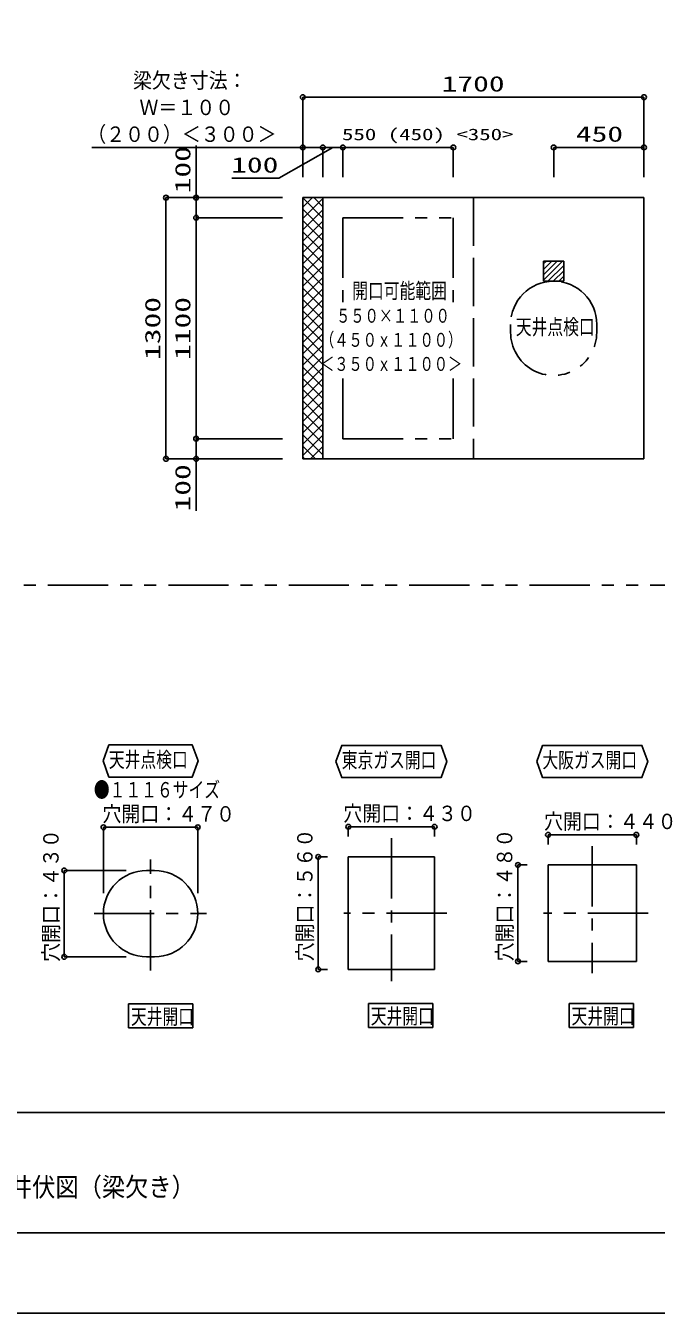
# Model space of a CAD drawing. Units: millimetres on the paper. Extents: x -305 to 305, y -152 to 152.
# Drawn here: x -165.2 to -86.6, y -148.5 to 11.7 of the extents above; entities that cross this region are included whole.
import ezdxf
from ezdxf.enums import TextEntityAlignment as Align

# ---------------------------------------------------------------- set-up
doc = ezdxf.new("R2010")
doc.units = ezdxf.units.MM
for name, pattern in [('DASHED', [7.5, 6, -1.5]), ('USER1', [12, 7.5, -1.5, 1.5, -1.5]), ('USER2', [15, 7.5, -1.5, 1.5, -1.5, 1.5, -1.5])]:
    doc.linetypes.add(name, pattern=pattern)
for name, color, linetype, lineweight in [('0-0_VIEW0004', 7, 'Continuous', 25), ('0-1_1図面枠', 7, 'Continuous', 15), ('0-2_図面枠', 3, 'Continuous', 25), ('0-3_0', 7, 'Continuous', 25), ('0-4_DEFPOINTS', 7, 'Continuous', 25)]:
    doc.layers.add(name, color=color, linetype=linetype, lineweight=lineweight)
doc.styles.add('ＭＳ ゴシック', font='')
doc.styles.add('ＭＳ Ｐゴシック', font='')
doc.styles.get('ＭＳ ゴシック').set_extended_font_data('MS Gothic')
doc.styles.get('ＭＳ Ｐゴシック').set_extended_font_data('MS PGothic')

# ---------------------------------------------------------------- blocks, each defined once
blk = doc.blocks.new('_ORIGIN')
at = {"layer": '0-3_0'}
blk.add_line((0, 0), (-1, 0), dxfattribs=at)
blk.add_circle((0, 0), 0.5, dxfattribs=at)

msp = doc.modelspace()

# ---------------------------------------------------------------- linework, layer by layer
at = {"layer": '0-0_VIEW0004'}
for p, q in [((-130.656, -7.115), (-130.656, 2.845)), ((-130.056, 2.845), (-88.756, 2.845)), ((-88.156, -7.115), (-88.156, 2.845)), ((-143.939, -9.655), (-143.939, -3.183)), ((-130.656, -3.405), (-156.93, -3.405)), ((-130.656, -7.115), (-130.656, -3.405)), ((-130.056, -3.405), (-128.756, -3.405)), ((-128.156, -7.115), (-128.156, -3.405)), ((-128.156, -7.115), (-128.156, -3.405)), ((-127.556, -3.405), (-126.256, -3.405)), ((-125.656, -7.115), (-125.656, -3.405)), ((-125.656, -7.115), (-125.656, -3.405)), ((-125.056, -3.405), (-112.506, -3.405)), ((-111.906, -7.115), (-111.906, -3.405)), ((-99.406, -7.115), (-99.406, -3.405)), ((-98.806, -3.405), (-88.756, -3.405)), ((-88.156, -7.115), (-88.156, -3.405)), ((-133.196, -9.655), (-147.689, -9.655)), ((-147.689, -10.255), (-147.689, -41.555)), ((-133.196, -9.655), (-143.939, -9.655)), ((-143.939, -10.255), (-143.939, -11.555)), ((-130.656, -42.155), (-130.656, -9.655)), ((-88.156, -9.655), (-130.656, -9.655)), ((-128.156, -42.155), (-128.156, -9.655)), ((-88.156, -42.155), (-88.156, -9.655)), ((-143.797, -12.155), (-143.939, -12.155)), ((-133.196, -12.155), (-143.939, -12.155)), ((-143.939, -12.755), (-143.939, -39.055)), ((-133.196, -39.655), (-143.94, -39.655)), ((-133.196, -39.655), (-143.939, -39.655)), ((-143.94, -40.255), (-143.94, -41.555)), ((-133.196, -42.155), (-147.689, -42.155)), ((-88.156, -42.155), (-130.656, -42.155)), ((-155.482, -96.226), (-155.482, -88.016)), ((-154.882, -88.016), (-144.332, -88.016)), ((-143.732, -96.226), (-143.732, -88.016)), ((-124.982, -89.164), (-124.982, -87.954)), ((-124.382, -87.954), (-114.832, -87.954)), ((-114.232, -89.164), (-114.232, -87.954)), ((-100.107, -90.164), (-100.107, -88.954)), ((-99.507, -88.954), (-89.707, -88.954)), ((-89.107, -90.164), (-89.107, -88.954)), ((-127.572, -91.704), (-128.73, -91.704)), ((-128.73, -92.304), (-128.73, -105.104)), ((-114.232, -91.704), (-124.982, -91.704)), ((-124.982, -91.704), (-124.982, -105.704)), ((-114.232, -91.704), (-114.232, -105.704)), ((-102.697, -92.704), (-103.855, -92.704)), ((-89.107, -92.704), (-100.107, -92.704)), ((-100.107, -92.704), (-100.107, -104.704)), ((-89.107, -92.704), (-89.107, -104.704)), ((-152.647, -93.391), (-160.356, -93.391)), ((-160.356, -103.541), (-160.356, -93.991)), ((-103.855, -93.304), (-103.855, -104.104)), ((-152.647, -104.141), (-160.356, -104.141)), ((-127.572, -105.704), (-128.73, -105.704)), ((-114.232, -105.704), (-124.982, -105.704)), ((-102.697, -104.704), (-103.855, -104.704)), ((-89.107, -104.704), (-100.107, -104.704)), ((-152.346, -112.997), (-152.346, -109.997)), ((-152.346, -109.997), (-144.346, -109.997)), ((-144.346, -112.997), (-144.346, -109.997)), ((-122.471, -112.935), (-122.471, -109.935)), ((-122.471, -109.935), (-114.471, -109.935)), ((-114.471, -112.935), (-114.471, -109.935)), ((-97.471, -112.935), (-97.471, -109.935)), ((-97.471, -109.935), (-89.471, -109.935)), ((-89.471, -112.935), (-89.471, -109.935)), ((-152.346, -112.997), (-144.346, -112.997)), ((-122.471, -112.935), (-114.471, -112.935)), ((-97.471, -112.935), (-89.471, -112.935))]:
    msp.add_line(p, q, dxfattribs=at)
at = {"layer": '0-0_VIEW0004', "linetype": 'DASHED'}
msp.add_line((-109.406, -9.655), (-109.406, -42.155), dxfattribs=at)
at = {"layer": '0-0_VIEW0004', "linetype": 'USER2'}
for p, q in [((-125.656, -12.155), (-125.656, -22.655)), ((-125.656, -12.155), (-111.906, -12.155)), ((-111.906, -12.155), (-111.906, -22.655)), ((-104.769, -25.423), (-104.769, -26.423)), ((-94.044, -25.423), (-94.044, -26.423)), ((-125.656, -32.155), (-125.656, -39.655)), ((-111.906, -32.155), (-111.906, -39.655)), ((-125.656, -39.655), (-111.906, -39.655))]:
    msp.add_line(p, q, dxfattribs=at)
at = {"layer": '0-0_VIEW0004', "color": 40}
for p, q in [((-100.656, -20.067), (-100.656, -17.567)), ((-100.656, -17.567), (-98.156, -17.567)), ((-98.156, -20.067), (-98.156, -17.567)), ((-100.656, -20.067), (-98.156, -20.067))]:
    msp.add_line(p, q, dxfattribs=at)
at = {"layer": '0-0_VIEW0004', "color": 160, "linetype": 'USER2'}
msp.add_line((100.103, -57.875), (-268.854, -57.875), dxfattribs=at)
at = {"layer": '0-0_VIEW0004', "linetype": 'USER1'}
for p, q in [((-119.607, -89.379), (-119.607, -107.186)), ((-94.607, -90.379), (-94.607, -106.186)), ((-149.607, -105.823), (-149.607, -92.026)), ((-156.655, -98.766), (-142.658, -98.766)), ((-112.724, -98.704), (-125.539, -98.704)), ((-87.64, -98.704), (-100.664, -98.704))]:
    msp.add_line(p, q, dxfattribs=at)
at = {"layer": '0-0_VIEW0004', "color": 6}
for p, q in [((-149.107, -93.391), (-150.107, -93.391)), ((-149.107, -104.141), (-150.107, -104.141))]:
    msp.add_line(p, q, dxfattribs=at)
at = {"layer": '0-0_VIEW0004'}
for points in [[(-139.507, -7.25), (-133.635, -7.25), (-126.906, -3.405)], [(-133.196, -42.155), (-143.94, -42.155), (-143.94, -48.646)]]:
    msp.add_lwpolyline(points, dxfattribs=at)
for points in [[(-155.521, -79.763), (-154.793, -81.763), (-144.421, -81.763), (-143.693, -79.763), (-144.421, -77.763), (-154.793, -77.763)], [(-126.521, -79.823), (-125.793, -81.823), (-113.421, -81.823), (-112.693, -79.823), (-113.421, -77.823), (-125.793, -77.823)], [(-101.521, -79.823), (-100.793, -81.823), (-88.421, -81.823), (-87.693, -79.823), (-88.421, -77.823), (-100.793, -77.823)]]:
    msp.add_lwpolyline(points, close=True, dxfattribs=at)
at = {"layer": '0-0_VIEW0004', "linetype": 'USER2'}
for centre, start, end in [((-99.406, -25.423), 89.99998, 179.99996), ((-99.406, -25.423), 0.00002, 89.99998), ((-99.406, -26.423), 179.99996, 0)]:
    msp.add_arc(centre, 5.362, start, end, dxfattribs=at)
at = {"layer": '0-0_VIEW0004', "color": 6}
for centre, start, end in [((-150.107, -98.766), 90, 270), ((-149.107, -98.766), 270, 90)]:
    msp.add_arc(centre, 5.375, start, end, dxfattribs=at)
at = {"layer": '0-2_図面枠'}
msp.add_line((-291.017, -123.498), (108.983, -123.498), dxfattribs=at)
msp.add_lwpolyline([(-291.017, -138.498), (108.983, -138.498), (108.983, 138.502), (-291.017, 138.502)], close=True, dxfattribs=at)
at = {"layer": '0-3_0'}
for p, q in [((-130.656, -10.861), (-129.45, -9.655)), ((-128.156, -12.199), (-130.656, -9.699)), ((-130.656, -12.265), (-128.156, -9.765)), ((-128.156, -13.602), (-130.656, -11.102)), ((-130.656, -13.668), (-128.156, -11.168)), ((-128.156, -10.795), (-129.297, -9.655)), ((-128.156, -15.005), (-130.656, -12.505)), ((-130.656, -15.071), (-128.156, -12.571)), ((-128.156, -16.408), (-130.656, -13.908)), ((-130.656, -16.474), (-128.156, -13.974)), ((-128.156, -17.811), (-130.656, -15.311)), ((-130.656, -17.877), (-128.156, -15.377)), ((-128.156, -19.214), (-130.656, -16.714)), ((-130.656, -19.28), (-128.156, -16.78)), ((-128.156, -20.618), (-130.656, -18.118)), ((-130.656, -20.684), (-128.156, -18.184)), ((-128.156, -22.021), (-130.656, -19.521)), ((-130.656, -22.087), (-128.156, -19.587)), ((-128.156, -23.424), (-130.656, -20.924)), ((-130.656, -23.49), (-128.156, -20.99)), ((-128.156, -24.827), (-130.656, -22.327)), ((-130.656, -24.893), (-128.156, -22.393)), ((-128.156, -26.23), (-130.656, -23.73)), ((-130.656, -26.296), (-128.156, -23.796)), ((-128.156, -27.633), (-130.656, -25.133)), ((-130.656, -27.699), (-128.156, -25.199)), ((-128.156, -29.037), (-130.656, -26.537)), ((-130.656, -29.103), (-128.156, -26.603)), ((-128.156, -30.44), (-130.656, -27.94)), ((-130.656, -30.506), (-128.156, -28.006)), ((-128.156, -31.843), (-130.656, -29.343)), ((-130.656, -31.909), (-128.156, -29.409)), ((-128.156, -33.246), (-130.656, -30.746)), ((-130.656, -33.312), (-128.156, -30.812)), ((-128.156, -34.649), (-130.656, -32.149)), ((-130.656, -34.715), (-128.156, -32.215)), ((-128.156, -36.052), (-130.656, -33.552)), ((-130.656, -36.118), (-128.156, -33.618)), ((-128.156, -37.456), (-130.656, -34.956)), ((-130.656, -37.522), (-128.156, -35.022)), ((-128.156, -38.859), (-130.656, -36.359)), ((-130.656, -38.925), (-128.156, -36.425)), ((-128.156, -40.262), (-130.656, -37.762)), ((-130.656, -40.328), (-128.156, -37.828)), ((-128.156, -41.665), (-130.656, -39.165)), ((-130.656, -41.731), (-128.156, -39.231)), ((-129.07, -42.155), (-130.656, -40.568)), ((-129.677, -42.155), (-128.156, -40.634)), ((-130.473, -42.155), (-130.656, -41.971)), ((-128.274, -42.155), (-128.156, -42.037))]:
    msp.add_line(p, q, dxfattribs=at)
at = {"layer": '0-3_0', "color": 40}
for p, q in [((-100.656, -19.926), (-98.297, -17.567)), ((-100.656, -19.253), (-98.971, -17.567)), ((-100.656, -18.579), (-99.644, -17.567)), ((-100.656, -17.906), (-100.318, -17.567)), ((-100.124, -20.067), (-98.156, -18.1)), ((-99.45, -20.067), (-98.156, -18.773)), ((-98.777, -20.067), (-98.156, -19.447))]:
    msp.add_line(p, q, dxfattribs=at)
at = {"layer": '0-4_DEFPOINTS'}
msp.add_line((118.983, -148.498), (-301.017, -148.498), dxfattribs=at)

# ---------------------------------------------------------------- block references
at = {"layer": '0-0_VIEW0004', "xscale": 0.6, "yscale": 0.6}
for p, rotation in [((-130.656, 2.845), 180), ((-130.656, -3.405), 180), ((-128.156, -3.405), 180), ((-125.656, -3.405), 180), ((-99.406, -3.405), 180), ((-147.689, -9.655), 90), ((-143.939, -9.655), 90), ((-143.939, -12.155), 270), ((-143.939, -12.155), 90), ((-143.94, -39.655), 90), ((-143.939, -39.655), 270), ((-147.689, -42.155), 270), ((-143.94, -42.155), 270), ((-155.482, -88.016), 180), ((-124.982, -87.954), 180), ((-100.107, -88.954), 180), ((-128.73, -91.704), 90), ((-103.855, -92.704), 90), ((-160.356, -93.391), 90), ((-160.356, -104.141), 270), ((-103.855, -104.704), 270), ((-128.73, -105.704), 270)]:
    msp.add_blockref('_ORIGIN', p, dxfattribs=dict(at, rotation=rotation))
for p in [(-88.156, 2.845), (-128.156, -3.405), (-125.656, -3.405), (-111.906, -3.405), (-88.156, -3.405), (-143.732, -88.016), (-114.232, -87.954), (-89.107, -88.954)]:
    msp.add_blockref('_ORIGIN', p, dxfattribs=at)

# ---------------------------------------------------------------- texts
at = {"layer": '0-0_VIEW0004', "style": 'ＭＳ ゴシック'}
for s, height, width, p in [('梁欠き寸法：', 1.921, 0.9, (-151.796, 3.392)), ('1700', 1.921, 1.5, (-113.358, 2.975)), ('Ｗ＝１００', 1.921, 0.9, (-150.992, 0.038)), ('（２００）＜３００＞', 1.921, 0.9, (-157.504, -3.295)), ('450', 1.921, 1.5, (-96.637, -3.275)), ('100', 1.921, 1.5, (-139.571, -7.121)), ('開口可能範囲', 1.921, 0.75, (-124.496, -22.779)), ('５５０×１１００', 1.73, 0.75, (-126.496, -25.739)), ('天井点検口', 1.921, 0.75, (-104.121, -27.275)), ('（４５０ｘ１１００）', 1.73, 0.75, (-128.496, -28.737)), ('＜３５０ｘ１１００＞', 1.73, 0.75, (-128.496, -31.734)), ('天井点検口', 1.921, 0.75, (-154.806, -81.133)), ('東京ガス開口', 1.921, 0.75, (-125.806, -81.193)), ('大阪ガス開口', 1.921, 0.75, (-100.806, -81.193)), ('●１１１６サイズ', 1.921, 0.75, (-156.673, -84.883)), ('穴開口：４７０', 1.921, 0.9, (-155.606, -87.886)), ('穴開口：４３０', 1.921, 0.9, (-125.606, -87.824)), ('穴開口：４４０', 1.921, 0.9, (-100.606, -88.824)), ('天井開口', 1.921, 0.75, (-152.06, -113.116)), ('天井開口', 1.921, 0.75, (-122.185, -113.054)), ('天井開口', 1.921, 0.75, (-97.185, -113.054))]:
    msp.add_text(s, height=height, dxfattribs=dict(at, width=width)).set_placement(p, align=Align.BOTTOM_LEFT)
for s, width, p in [('100', 1.5, (-144.069, -9.119)), ('1300', 1.5, (-147.819, -29.856)), ('1100', 1.5, (-144.069, -29.856)), ('100', 1.5, (-144.07, -48.71)), ('穴開口：４３０', 0.9, (-160.486, -104.765)), ('穴開口：５６０', 0.9, (-128.86, -104.703)), ('穴開口：４８０', 0.9, (-103.985, -104.703))]:
    msp.add_text(s, height=1.921, rotation=90, dxfattribs=dict(at, width=width)).set_placement(p, align=Align.BOTTOM_LEFT)
at = {"layer": '0-1_1図面枠', "style": 'ＭＳ Ｐゴシック', "width": 0.9}
msp.add_text('ノウム 集合 天井伏図（梁欠き）', height=2.358, dxfattribs=at).set_placement((-186.165, -134.678), align=Align.BOTTOM_LEFT)
at = {"layer": '0-3_0', "style": 'ＭＳ ゴシック', "width": 1.45}
msp.add_text('550 (450) <350>', height=1.444, dxfattribs=at).set_placement((-125.771, -2.94), align=Align.BOTTOM_LEFT)

doc.saveas('drawing.dxf')
